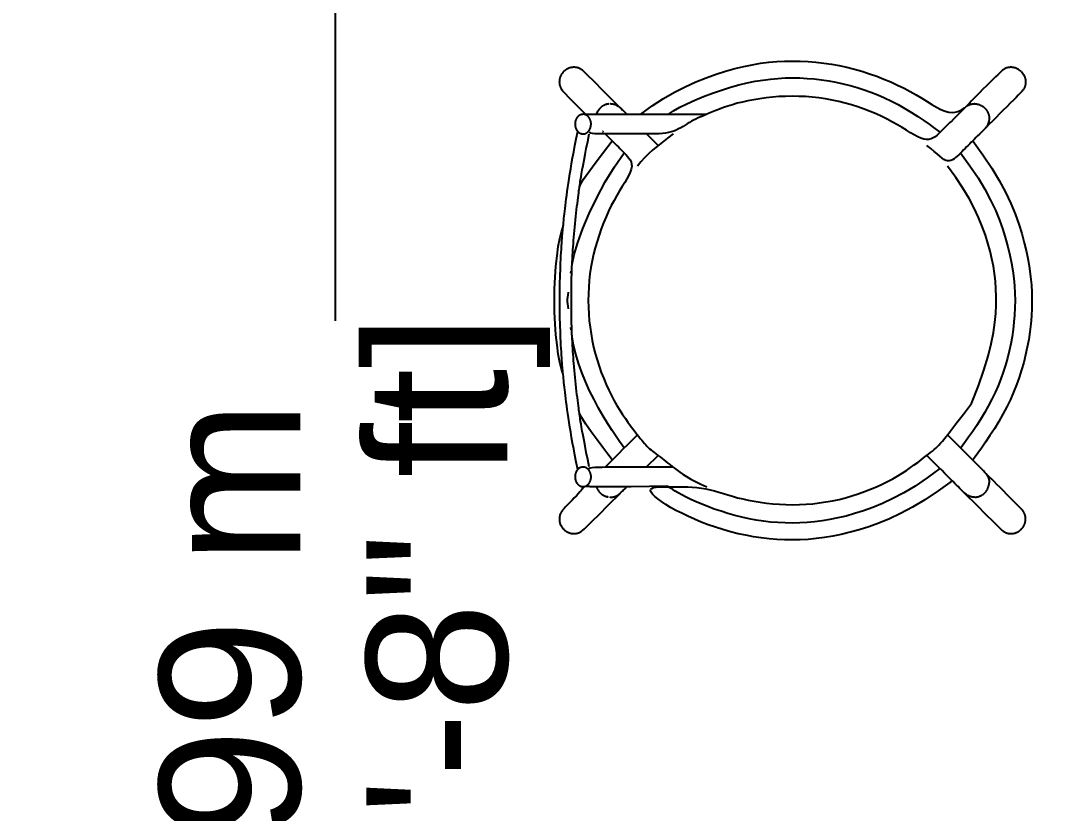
# Model space of a CAD drawing. Header units: metres. Extents: x 244.4 to 340.3, y -4.1 to 64.3.
# Drawn here: x 311.153 to 312.112, y 47.041 to 47.783 of the extents above; entities that cross this region are included whole.
import ezdxf

# ---------------------------------------------------------------- set-up
doc = ezdxf.new("R2010")
doc.units = ezdxf.units.M
doc.layers.get('Defpoints').update_dxf_attribs({"lineweight": 0})
doc.layers.add('Edges', color=7, linetype='Continuous')
doc.styles.add('TEXTS', font='swissl.ttf')
doc.dimstyles.new('Copy of DIMTEXT', dxfattribs={"dimscale": 0.3, "dimtxt": 0.22, "dimasz": 0.18, "dimexe": 0.05, "dimexo": 0.05, "dimgap": 0.05, "dimtad": 0, "dimzin": 1, "dimdsep": 46, "dimtxsty": 'TEXTS', "dimblk": 'ARCHTICK', "dimcen": 0.1, "dimclrd": 256, "dimclre": 6, "dimclrt": 7, "dimadec": 0, "dimazin": 0, "dimtfac": 0.15, "dimtix": 1, "dimtofl": 0, "dimtmove": 1, "dimatfit": 3, "dimldrblk": 'OPEN', "dimfxl": 0, "dimtolj": 1, "dimtzin": 0, "dimarcsym": 0})

# ---------------------------------------------------------------- blocks, each defined once
blk = doc.blocks.new('turjd+')
at = {"layer": 'Edges'}
for p, q in [((574.612, 129.585), (574.626, 128.399)), ((574.626, 128.399), (574.626, 128.305)), ((574.626, 128.305), (574.626, 128.204)), ((574.626, 128.204), (574.626, 128.098)), ((574.626, 128.098), (574.626, 127.989)), ((574.626, 127.989), (574.626, 127.879)), ((574.626, 127.879), (574.626, 127.769)), ((574.626, 127.769), (574.626, 127.662)), ((574.626, 127.662), (574.626, 127.559)), ((574.626, 127.559), (574.626, 127.463)), ((574.626, 127.463), (574.626, 127.375)), ((574.626, 127.375), (574.626, 127.296)), ((574.626, 127.296), (574.626, 127.227)), ((574.032, 126.968), (574.027, 126.961)), ((574.038, 126.976), (574.032, 126.968)), ((574.043, 126.983), (574.038, 126.976)), ((574.049, 126.99), (574.043, 126.983)), ((574.055, 126.997), (574.049, 126.99)), ((574.062, 127.003), (574.055, 126.997)), ((574.068, 127.01), (574.062, 127.003)), ((574.075, 127.016), (574.068, 127.01)), ((574.083, 127.022), (574.075, 127.016)), ((574.09, 127.028), (574.083, 127.022)), ((574.098, 127.034), (574.09, 127.028)), ((574.106, 127.039), (574.098, 127.034)), ((574.114, 127.044), (574.106, 127.039)), ((574.122, 127.05), (574.114, 127.044)), ((574.131, 127.054), (574.122, 127.05)), ((574.14, 127.059), (574.131, 127.054)), ((574.149, 127.063), (574.14, 127.059)), ((574.158, 127.067), (574.149, 127.063)), ((574.167, 127.071), (574.158, 127.067)), ((574.176, 127.075), (574.167, 127.071)), ((574.186, 127.078), (574.176, 127.075)), ((574.195, 127.081), (574.186, 127.078)), ((574.205, 127.084), (574.195, 127.081)), ((574.215, 127.087), (574.205, 127.084)), ((574.225, 127.089), (574.215, 127.087)), ((574.235, 127.091), (574.225, 127.089)), ((574.245, 127.093), (574.235, 127.091)), ((574.256, 127.094), (574.245, 127.093)), ((574.266, 127.096), (574.256, 127.094)), ((574.276, 127.097), (574.266, 127.096)), ((574.287, 127.097), (574.276, 127.097)), ((574.297, 127.098), (574.287, 127.097)), ((574.307, 127.098), (574.297, 127.098)), ((574.318, 127.098), (574.307, 127.098)), ((574.328, 127.097), (574.318, 127.098)), ((574.338, 127.097), (574.328, 127.097)), ((574.349, 127.096), (574.338, 127.097)), ((574.359, 127.094), (574.349, 127.096)), ((574.369, 127.093), (574.359, 127.094)), ((574.379, 127.091), (574.369, 127.093)), ((574.389, 127.089), (574.379, 127.091)), ((574.399, 127.087), (574.389, 127.089)), ((574.409, 127.084), (574.399, 127.087)), ((574.419, 127.081), (574.409, 127.084)), ((574.429, 127.078), (574.419, 127.081)), ((574.438, 127.075), (574.429, 127.078)), ((574.448, 127.071), (574.438, 127.075)), ((574.457, 127.067), (574.448, 127.071)), ((574.466, 127.063), (574.457, 127.067)), ((574.475, 127.058), (574.466, 127.063)), ((574.483, 127.054), (574.475, 127.058)), ((574.492, 127.049), (574.483, 127.054)), ((574.5, 127.044), (574.492, 127.049)), ((574.508, 127.039), (574.5, 127.044)), ((574.516, 127.033), (574.508, 127.039)), ((574.524, 127.027), (574.516, 127.033)), ((574.532, 127.022), (574.524, 127.027)), ((574.539, 127.015), (574.532, 127.022)), ((574.546, 127.009), (574.539, 127.015)), ((574.552, 127.003), (574.546, 127.009)), ((574.559, 126.996), (574.552, 127.003)), ((574.565, 126.99), (574.559, 126.996)), ((574.571, 126.983), (574.565, 126.99)), ((574.576, 126.977), (574.571, 126.983)), ((574.581, 126.971), (574.576, 126.977)), ((574.585, 126.966), (574.581, 126.971)), ((574.589, 126.961), (574.585, 126.966)), ((574.62, 126.966), (574.618, 126.954)), ((574.622, 126.983), (574.62, 126.966)), ((574.623, 127.006), (574.622, 126.983)), ((574.624, 127.036), (574.623, 127.006)), ((574.625, 127.072), (574.624, 127.036)), ((574.626, 127.115), (574.625, 127.072)), ((574.626, 127.227), (574.626, 127.167)), ((574.626, 127.167), (574.626, 127.115)), ((573.991, 126.858), (573.99, 126.847)), ((573.99, 126.847), (573.99, 126.835)), ((573.99, 126.835), (573.991, 126.823)), ((573.992, 126.869), (573.991, 126.858)), ((573.991, 126.823), (573.993, 126.808)), ((573.994, 126.878), (573.992, 126.869)), ((573.993, 126.808), (573.996, 126.792)), ((573.996, 126.888), (573.994, 126.878)), ((573.998, 126.897), (573.996, 126.888)), ((573.996, 126.792), (574, 126.774)), ((574, 126.905), (573.998, 126.897)), ((574.003, 126.914), (574, 126.905)), ((574, 126.774), (574.006, 126.753)), ((574.006, 126.922), (574.003, 126.914)), ((574.01, 126.93), (574.006, 126.922)), ((574.006, 126.753), (574.014, 126.73)), ((574.014, 126.938), (574.01, 126.93)), ((574.018, 126.946), (574.014, 126.938)), ((574.022, 126.953), (574.018, 126.946)), ((574.027, 126.961), (574.022, 126.953)), ((574.592, 126.957), (574.589, 126.961)), ((574.594, 126.954), (574.592, 126.957)), ((574.596, 126.951), (574.594, 126.954)), ((574.598, 126.949), (574.596, 126.951)), ((574.599, 126.948), (574.598, 126.949)), ((574.6, 126.946), (574.599, 126.948)), ((574.601, 126.945), (574.6, 126.946)), ((574.602, 126.944), (574.601, 126.945)), ((574.604, 126.942), (574.602, 126.944)), ((574.606, 126.941), (574.604, 126.942)), ((574.608, 126.939), (574.606, 126.941)), ((574.61, 126.939), (574.608, 126.939)), ((574.613, 126.941), (574.61, 126.939)), ((574.615, 126.945), (574.613, 126.941)), ((574.618, 126.954), (574.615, 126.945))]:
    blk.add_line(p, q, dxfattribs=at)
for points in [[(563.432, 139.451), (563.886, 139.784), (564.313, 140.069), (564.716, 140.311), (565.096, 140.514), (565.457, 140.683), (565.798, 140.824), (566.124, 140.941), (566.434, 141.039), (566.732, 141.122), (567.019, 141.192), (567.297, 141.249), (567.567, 141.294), (567.83, 141.328), (568.089, 141.351), (568.344, 141.364), (568.598, 141.369), (568.852, 141.364), (569.105, 141.352), (569.358, 141.331), (569.61, 141.302), (569.861, 141.265), (570.11, 141.22), (570.358, 141.166), (570.604, 141.105), (570.848, 141.035), (571.09, 140.957), (571.331, 140.87), (571.569, 140.775), (571.807, 140.67), (572.043, 140.556), (572.279, 140.432), (572.514, 140.299), (572.748, 140.156), (572.974, 140.01), (573.186, 139.868), (573.376, 139.735), (573.537, 139.62), (573.662, 139.528), (573.744, 139.466), (573.777, 139.442)], [(561.187, 141.029), (561.161, 140.994), (561.139, 140.963), (561.121, 140.935), (561.107, 140.909), (561.095, 140.886), (561.086, 140.865), (561.078, 140.845), (561.072, 140.826), (561.067, 140.809), (561.063, 140.792), (561.059, 140.775), (561.056, 140.759), (561.054, 140.743), (561.052, 140.728), (561.051, 140.713), (561.051, 140.698), (561.051, 140.683), (561.051, 140.667), (561.052, 140.652), (561.054, 140.638), (561.056, 140.623), (561.058, 140.608), (561.061, 140.593), (561.065, 140.579), (561.069, 140.564), (561.073, 140.55), (561.078, 140.536), (561.083, 140.522), (561.089, 140.508), (561.096, 140.495), (561.102, 140.481), (561.109, 140.468), (561.117, 140.455), (561.128, 140.44), (561.143, 140.421), (561.165, 140.396), (561.195, 140.362), (561.237, 140.318), (561.292, 140.261), (561.362, 140.19), (561.448, 140.102), (561.546, 140.003), (561.653, 139.895), (561.763, 139.785), (561.873, 139.676), (561.976, 139.573), (562.069, 139.481), (562.147, 139.404), (562.207, 139.346), (562.25, 139.304), (562.279, 139.278), (562.296, 139.263), (562.303, 139.258), (562.304, 139.259), (562.301, 139.264), (562.296, 139.27), (562.292, 139.276), (562.288, 139.282), (562.284, 139.289), (562.279, 139.299), (562.272, 139.314), (562.263, 139.335), (562.252, 139.363), (562.237, 139.4)], [(561.187, 141.029), (561.221, 141.055), (561.253, 141.076), (561.281, 141.094), (561.306, 141.109), (561.33, 141.12), (561.351, 141.13), (561.371, 141.137), (561.389, 141.143), (561.407, 141.148), (561.424, 141.153), (561.441, 141.156), (561.457, 141.159), (561.472, 141.162), (561.488, 141.163), (561.503, 141.164), (561.518, 141.165), (561.533, 141.165), (561.548, 141.164), (561.563, 141.163), (561.578, 141.162), (561.593, 141.16), (561.608, 141.157), (561.622, 141.154), (561.637, 141.151), (561.651, 141.147), (561.666, 141.142), (561.68, 141.137), (561.694, 141.132), (561.707, 141.126), (561.721, 141.12), (561.734, 141.113), (561.747, 141.106), (561.761, 141.098), (561.776, 141.088), (561.795, 141.073), (561.82, 141.051), (561.854, 141.02), (561.898, 140.979), (561.954, 140.924), (562.026, 140.854), (562.113, 140.768), (562.214, 140.668), (562.325, 140.558), (562.441, 140.442), (562.56, 140.324), (562.678, 140.206), (562.791, 140.093), (562.895, 139.988), (562.989, 139.895), (563.072, 139.812), (563.145, 139.738), (563.211, 139.672), (563.271, 139.612), (563.327, 139.557), (563.379, 139.505), (563.429, 139.455), (563.479, 139.405), (563.529, 139.355), (563.578, 139.306), (563.628, 139.256), (563.677, 139.206), (563.727, 139.156), (563.778, 139.106), (563.828, 139.055), (563.879, 139.004), (563.929, 138.952), (563.975, 138.9), (564.015, 138.847), (564.048, 138.794), (564.072, 138.741), (564.083, 138.687), (564.082, 138.633), (564.065, 138.578), (564.033, 138.521), (563.987, 138.458), (563.928, 138.386), (563.857, 138.304), (563.775, 138.209), (563.682, 138.098), (563.579, 137.968)], [(574.838, 139.189), (575.229, 139.581), (575.527, 139.88), (575.743, 140.099), (575.892, 140.252), (575.988, 140.351), (576.042, 140.41), (576.068, 140.442), (576.081, 140.46), (576.09, 140.476), (576.098, 140.491), (576.105, 140.506), (576.112, 140.521), (576.118, 140.535), (576.123, 140.55), (576.127, 140.564), (576.131, 140.579), (576.135, 140.593), (576.138, 140.608), (576.14, 140.623), (576.142, 140.638), (576.144, 140.652), (576.145, 140.667), (576.145, 140.683), (576.145, 140.698), (576.145, 140.713), (576.144, 140.728), (576.142, 140.743), (576.14, 140.758), (576.138, 140.773), (576.135, 140.788), (576.132, 140.802), (576.128, 140.817), (576.123, 140.832), (576.119, 140.846), (576.113, 140.86), (576.108, 140.874), (576.101, 140.888), (576.095, 140.902), (576.088, 140.915), (576.08, 140.929), (576.072, 140.942), (576.064, 140.955), (576.055, 140.967), (576.046, 140.979), (576.037, 140.991), (576.027, 141.003), (576.016, 141.014), (576.006, 141.025), (575.995, 141.036), (575.983, 141.046), (575.972, 141.056), (575.96, 141.066), (575.948, 141.075), (575.935, 141.083), (575.922, 141.092), (575.909, 141.1), (575.896, 141.107), (575.882, 141.114), (575.869, 141.121), (575.855, 141.127), (575.841, 141.133), (575.827, 141.138), (575.812, 141.143), (575.798, 141.147), (575.783, 141.151), (575.768, 141.155), (575.753, 141.157), (575.738, 141.16), (575.723, 141.162), (575.708, 141.163), (575.693, 141.164), (575.678, 141.165), (575.663, 141.165), (575.648, 141.164), (575.633, 141.163), (575.618, 141.162), (575.603, 141.16), (575.588, 141.157), (575.574, 141.154), (575.559, 141.151), (575.545, 141.147), (575.53, 141.142), (575.516, 141.137), (575.502, 141.132), (575.489, 141.126), (575.475, 141.12), (575.462, 141.113), (575.449, 141.106), (575.436, 141.098), (575.42, 141.088), (575.401, 141.073), (575.376, 141.051), (575.342, 141.02), (575.298, 140.978), (575.241, 140.924), (575.17, 140.853), (575.082, 140.767), (574.982, 140.668), (574.875, 140.561), (574.764, 140.451), (574.655, 140.341), (574.552, 140.238), (574.459, 140.144), (574.382, 140.066), (574.324, 140.006), (574.283, 139.964), (574.258, 139.935), (574.244, 139.919), (574.241, 139.913), (574.246, 139.913), (574.256, 139.918), (574.268, 139.925), (574.281, 139.933), (574.294, 139.939), (574.307, 139.945), (574.319, 139.951), (574.331, 139.956), (574.341, 139.96), (574.35, 139.964), (574.358, 139.967), (574.364, 139.97), (574.37, 139.972), (574.374, 139.973), (574.379, 139.975), (574.384, 139.976), (574.39, 139.977), (574.397, 139.978), (574.407, 139.979), (574.42, 139.98), (574.434, 139.982), (574.449, 139.984), (574.464, 139.985), (574.477, 139.987), (574.488, 139.988), (574.495, 139.99), (574.498, 139.99)], [(563.822, 139.061), (564.235, 139.364), (564.626, 139.624), (564.996, 139.844), (565.346, 140.031), (565.679, 140.187), (565.996, 140.317), (566.298, 140.426), (566.587, 140.517), (566.864, 140.594), (567.131, 140.659), (567.389, 140.712), (567.639, 140.754), (567.884, 140.785), (568.125, 140.807), (568.362, 140.819), (568.598, 140.823), (568.834, 140.819), (569.069, 140.808), (569.304, 140.788), (569.539, 140.761), (569.772, 140.727), (570.004, 140.685), (570.234, 140.635), (570.463, 140.578), (570.69, 140.513), (570.915, 140.44), (571.138, 140.36), (571.359, 140.271), (571.579, 140.175), (571.798, 140.07), (572.016, 139.956), (572.232, 139.834), (572.446, 139.703), (572.654, 139.57), (572.847, 139.44), (573.02, 139.319), (573.167, 139.214), (573.282, 139.13), (573.357, 139.074), (573.387, 139.051)], [(562.285, 139.285), (562.27, 139.325), (562.258, 139.36), (562.249, 139.39), (562.242, 139.417), (562.237, 139.439), (562.234, 139.458), (562.231, 139.474), (562.23, 139.487), (562.229, 139.497), (562.228, 139.505), (562.227, 139.511), (562.227, 139.516), (562.227, 139.521), (562.227, 139.525), (562.228, 139.531), (562.229, 139.538), (562.23, 139.546), (562.232, 139.556), (562.234, 139.567), (562.236, 139.58), (562.239, 139.593), (562.242, 139.607), (562.245, 139.622), (562.249, 139.636), (562.254, 139.651), (562.258, 139.665), (562.264, 139.679), (562.27, 139.693), (562.276, 139.707), (562.282, 139.721), (562.289, 139.734), (562.297, 139.748), (562.305, 139.761), (562.313, 139.773), (562.322, 139.786), (562.331, 139.798), (562.341, 139.81), (562.351, 139.822), (562.361, 139.833), (562.372, 139.844), (562.382, 139.855), (562.394, 139.865), (562.405, 139.875), (562.417, 139.884), (562.43, 139.894), (562.442, 139.902), (562.455, 139.911), (562.468, 139.919), (562.481, 139.926), (562.495, 139.933), (562.508, 139.94), (562.522, 139.946), (562.536, 139.952), (562.551, 139.957), (562.565, 139.962), (562.579, 139.966), (562.594, 139.97), (562.608, 139.974), (562.622, 139.977), (562.636, 139.98), (562.648, 139.982), (562.66, 139.984), (562.67, 139.986), (562.678, 139.987), (562.685, 139.988), (562.69, 139.988), (562.695, 139.989), (562.7, 139.989), (562.705, 139.988), (562.711, 139.988), (562.719, 139.987), (562.729, 139.986), (562.741, 139.984), (562.757, 139.982), (562.776, 139.979), (562.799, 139.974), (562.825, 139.967), (562.856, 139.958), (562.891, 139.946), (562.931, 139.93)], [(562.815, 139.979), (562.853, 139.964), (562.882, 139.951), (562.906, 139.94), (562.927, 139.929), (562.946, 139.917), (562.968, 139.902), (562.992, 139.884), (563.023, 139.86)], [(571.936, 139.411), (571.365, 139.636), (570.857, 139.815), (570.405, 139.952), (570.002, 140.054), (569.64, 140.125), (569.314, 140.171), (569.015, 140.197), (568.736, 140.209), (568.472, 140.212), (568.218, 140.205), (567.972, 140.188), (567.73, 140.162), (567.49, 140.124), (567.248, 140.076), (567.001, 140.017), (566.747, 139.946), (566.482, 139.862), (566.206, 139.763), (565.916, 139.644), (565.614, 139.502), (565.296, 139.334), (564.964, 139.136), (564.615, 138.904), (564.248, 138.636)], [(574.241, 139.913), (574.208, 139.885), (574.165, 139.846), (574.112, 139.796), (574.052, 139.738), (573.986, 139.673), (573.916, 139.603), (573.842, 139.53), (573.768, 139.455), (573.693, 139.38), (573.616, 139.303), (573.533, 139.221), (573.443, 139.131), (573.342, 139.03), (573.228, 138.915), (573.098, 138.785), (572.949, 138.636)], [(574.971, 139.518), (574.97, 139.521), (574.969, 139.528), (574.967, 139.539), (574.964, 139.554), (574.961, 139.571), (574.957, 139.589), (574.953, 139.608), (574.949, 139.626), (574.944, 139.644), (574.938, 139.661), (574.933, 139.677), (574.927, 139.692), (574.92, 139.707), (574.914, 139.721), (574.907, 139.734), (574.899, 139.748), (574.891, 139.761), (574.883, 139.773), (574.874, 139.786), (574.865, 139.798), (574.855, 139.81), (574.845, 139.822), (574.835, 139.833), (574.825, 139.844), (574.814, 139.855), (574.802, 139.865), (574.791, 139.875), (574.779, 139.884), (574.766, 139.894), (574.754, 139.902), (574.741, 139.911), (574.728, 139.919), (574.715, 139.926), (574.701, 139.933), (574.687, 139.94), (574.673, 139.946), (574.657, 139.952), (574.641, 139.958), (574.624, 139.963), (574.607, 139.968), (574.588, 139.973), (574.569, 139.977), (574.551, 139.981), (574.534, 139.984), (574.52, 139.987), (574.508, 139.989), (574.501, 139.99), (574.498, 139.99)], [(562.308, 139.254), (562.777, 138.79)], [(574.432, 138.783), (574.765, 138.33), (575.05, 137.903), (575.291, 137.5), (575.494, 137.119), (575.664, 136.759), (575.805, 136.417), (575.922, 136.092), (576.02, 135.781), (576.103, 135.483), (576.173, 135.196), (576.23, 134.919), (576.275, 134.649), (576.308, 134.386), (576.332, 134.127), (576.345, 133.871), (576.349, 133.618), (576.345, 133.364), (576.333, 133.111), (576.312, 132.858), (576.283, 132.606), (576.246, 132.355), (576.2, 132.105), (576.147, 131.857), (576.085, 131.611), (576.016, 131.368), (575.939, 131.128), (575.857, 130.893), (575.769, 130.664), (575.678, 130.444), (575.584, 130.234), (575.488, 130.034), (575.391, 129.847), (575.295, 129.674), (575.201, 129.517), (575.11, 129.378), (575.023, 129.259), (574.943, 129.162), (574.87, 129.088), (574.806, 129.04), (574.753, 129.02), (574.711, 129.028), (574.68, 129.063), (574.657, 129.122), (574.642, 129.201), (574.633, 129.297), (574.628, 129.408), (574.626, 129.53), (574.626, 129.661), (574.626, 129.797), (574.627, 129.938), (574.63, 130.082), (574.635, 130.228), (574.644, 130.375), (574.657, 130.523), (574.674, 130.669), (574.698, 130.813), (574.728, 130.955), (574.764, 131.096), (574.804, 131.237), (574.847, 131.38), (574.892, 131.526), (574.937, 131.679), (574.982, 131.838), (575.024, 132.007), (575.064, 132.186), (575.099, 132.374), (575.131, 132.57), (575.158, 132.772), (575.18, 132.981), (575.196, 133.193), (575.206, 133.407), (575.209, 133.624), (575.205, 133.84), (575.194, 134.056), (575.176, 134.272), (575.151, 134.486), (575.119, 134.7), (575.081, 134.913), (575.035, 135.125), (574.982, 135.334), (574.923, 135.542), (574.857, 135.747), (574.786, 135.948), (574.709, 136.145), (574.629, 136.336), (574.545, 136.52), (574.458, 136.696), (574.369, 136.864), (574.279, 137.023), (574.188, 137.172), (574.097, 137.311), (574.009, 137.441), (573.923, 137.561), (573.842, 137.672), (573.765, 137.773), (573.695, 137.864), (573.632, 137.946), (573.575, 138.02), (573.523, 138.086), (573.473, 138.147), (573.426, 138.203), (573.378, 138.256), (573.329, 138.307), (573.278, 138.358), (573.221, 138.41), (573.15, 138.471), (573.058, 138.546), (572.933, 138.645), (572.768, 138.773), (572.553, 138.939), (572.279, 139.149), (571.936, 139.411)], [(574.971, 139.518), (574.97, 139.515), (574.969, 139.507), (574.967, 139.496), (574.966, 139.483), (574.964, 139.468), (574.962, 139.453), (574.961, 139.439), (574.959, 139.427), (574.958, 139.417), (574.957, 139.409), (574.956, 139.403), (574.955, 139.398), (574.954, 139.394), (574.952, 139.389), (574.95, 139.384), (574.948, 139.378), (574.945, 139.37), (574.941, 139.36), (574.936, 139.35), (574.931, 139.338), (574.926, 139.326), (574.919, 139.313), (574.913, 139.3), (574.906, 139.287), (574.898, 139.274), (574.889, 139.261), (574.879, 139.247), (574.866, 139.231), (574.851, 139.212), (574.832, 139.191), (574.81, 139.166), (574.782, 139.137), (574.75, 139.104), (574.712, 139.065), (574.67, 139.023), (574.624, 138.976), (574.574, 138.925), (574.52, 138.871), (574.463, 138.814), (574.402, 138.753), (574.338, 138.69), (574.269, 138.621), (574.193, 138.544), (574.107, 138.458), (574.008, 138.36), (573.895, 138.247), (573.765, 138.117), (573.616, 137.967)], [(562.57, 128.705), (562.301, 129.075), (562.065, 129.439), (561.858, 129.797), (561.678, 130.147), (561.522, 130.489), (561.388, 130.822), (561.274, 131.144), (561.176, 131.454), (561.093, 131.752), (561.023, 132.039), (560.966, 132.316), (560.921, 132.586), (560.888, 132.849), (560.865, 133.108), (560.851, 133.364), (560.847, 133.618), (560.851, 133.871), (560.864, 134.124), (560.884, 134.377), (560.913, 134.629), (560.951, 134.88), (560.996, 135.13), (561.049, 135.378), (561.111, 135.624), (561.181, 135.867), (561.258, 136.108), (561.341, 136.345), (561.431, 136.576), (561.526, 136.801), (561.626, 137.019), (561.73, 137.229), (561.837, 137.43), (561.946, 137.621), (562.055, 137.802), (562.16, 137.973), (562.257, 138.134), (562.344, 138.285), (562.416, 138.425), (562.47, 138.556), (562.503, 138.677), (562.514, 138.788), (562.505, 138.888), (562.483, 138.975), (562.452, 139.049), (562.419, 139.109), (562.388, 139.154), (562.365, 139.182), (562.355, 139.192)], [(562.774, 138.796), (562.779, 138.783), (562.801, 138.756), (562.837, 138.716), (562.884, 138.666), (562.939, 138.61), (563, 138.548), (563.064, 138.484), (563.128, 138.42), (563.189, 138.358), (563.246, 138.297), (563.297, 138.235), (563.339, 138.172), (563.37, 138.105), (563.388, 138.033), (563.392, 137.956), (563.379, 137.87), (563.349, 137.776), (563.301, 137.672), (563.241, 137.559), (563.169, 137.437), (563.089, 137.306), (563.002, 137.165), (562.913, 137.015), (562.822, 136.855), (562.733, 136.687), (562.646, 136.51), (562.562, 136.325), (562.482, 136.134), (562.406, 135.937), (562.335, 135.736), (562.27, 135.531), (562.211, 135.323), (562.159, 135.113), (562.113, 134.901), (562.075, 134.688), (562.043, 134.474), (562.019, 134.259), (562.001, 134.044), (561.991, 133.828), (561.987, 133.611), (561.991, 133.395), (562.001, 133.181), (562.018, 132.969), (562.04, 132.761), (562.067, 132.558), (562.099, 132.363), (562.135, 132.175), (562.174, 131.997), (562.217, 131.83), (562.262, 131.673), (562.308, 131.526), (562.356, 131.388), (562.403, 131.26), (562.45, 131.14), (562.495, 131.028), (562.538, 130.923), (562.579, 130.826), (562.617, 130.735), (562.654, 130.649), (562.689, 130.569), (562.725, 130.492), (562.761, 130.419), (562.798, 130.348), (562.837, 130.279), (562.878, 130.211), (562.92, 130.143), (562.963, 130.074), (563.005, 130.004), (563.045, 129.932), (563.082, 129.857), (563.115, 129.778), (563.142, 129.694), (563.164, 129.606), (563.181, 129.512), (563.193, 129.412), (563.2, 129.306), (563.205, 129.194), (563.208, 129.075), (563.209, 128.949), (563.209, 128.816), (563.209, 128.676), (563.209, 128.53), (563.209, 128.381), (563.209, 128.23), (563.209, 128.08), (563.209, 127.932), (563.209, 127.789), (563.209, 127.653), (563.209, 127.525), (563.208, 127.408), (563.205, 127.304), (563.2, 127.215), (563.192, 127.143), (563.179, 127.091), (563.162, 127.061), (563.139, 127.054)], [(562.57, 129.603), (562.46, 129.765), (562.346, 129.966), (562.228, 130.201), (562.112, 130.461), (561.998, 130.739), (561.889, 131.027), (561.789, 131.319), (561.699, 131.606), (561.621, 131.883), (561.557, 132.15), (561.504, 132.408), (561.462, 132.659), (561.43, 132.904), (561.409, 133.144), (561.397, 133.381), (561.393, 133.618), (561.396, 133.853), (561.408, 134.089), (561.427, 134.324), (561.454, 134.558), (561.489, 134.791), (561.531, 135.023), (561.581, 135.254), (561.638, 135.482), (561.703, 135.709), (561.775, 135.934), (561.856, 136.157), (561.944, 136.379), (562.041, 136.599), (562.146, 136.818), (562.259, 137.035), (562.382, 137.252), (562.512, 137.466), (562.645, 137.673), (562.776, 137.866), (562.896, 138.04), (563.002, 138.187), (563.085, 138.301), (563.142, 138.376), (563.164, 138.406)], [(574.042, 138.393), (574.344, 137.98), (574.604, 137.59), (574.825, 137.22), (575.011, 136.869), (575.168, 136.536), (575.298, 136.22), (575.406, 135.918), (575.497, 135.629), (575.575, 135.352), (575.639, 135.085), (575.692, 134.827), (575.734, 134.576), (575.766, 134.332), (575.787, 134.091), (575.8, 133.854), (575.804, 133.618), (575.8, 133.382), (575.788, 133.146), (575.769, 132.911), (575.742, 132.677), (575.707, 132.444), (575.665, 132.212), (575.615, 131.981), (575.558, 131.753), (575.494, 131.526), (575.423, 131.304), (575.348, 131.088), (575.27, 130.88), (575.191, 130.683), (575.112, 130.498), (575.035, 130.327), (574.96, 130.174), (574.891, 130.039), (574.827, 129.922), (574.769, 129.822), (574.718, 129.74), (574.675, 129.674), (574.64, 129.624), (574.615, 129.589), (574.599, 129.569)], [(563.077, 127.051), (563.051, 127.062), (563.027, 127.071), (563.006, 127.079), (562.988, 127.084), (562.971, 127.088), (562.955, 127.091), (562.941, 127.094), (562.928, 127.095), (562.915, 127.096), (562.903, 127.097), (562.892, 127.098), (562.88, 127.098), (562.87, 127.097), (562.859, 127.097), (562.849, 127.096), (562.838, 127.094), (562.828, 127.093), (562.818, 127.091), (562.808, 127.089), (562.798, 127.087), (562.788, 127.084), (562.778, 127.081), (562.768, 127.078), (562.759, 127.075), (562.75, 127.071), (562.74, 127.067), (562.731, 127.063), (562.722, 127.059), (562.714, 127.054), (562.705, 127.05), (562.697, 127.044), (562.688, 127.039), (562.681, 127.034), (562.673, 127.028), (562.665, 127.022), (562.658, 127.016), (562.651, 127.01), (562.644, 127.003), (562.638, 126.997), (562.632, 126.99), (562.626, 126.983), (562.62, 126.976), (562.615, 126.968), (562.61, 126.961), (562.605, 126.953), (562.601, 126.946), (562.596, 126.938), (562.593, 126.93), (562.589, 126.922), (562.586, 126.914), (562.583, 126.907), (562.58, 126.9), (562.578, 126.894), (562.576, 126.89), (562.575, 126.886), (562.573, 126.885), (562.572, 126.885), (562.571, 126.888), (562.571, 126.893), (562.57, 126.901), (562.57, 126.913), (562.57, 126.928), (562.57, 126.946), (562.57, 126.969), (562.57, 126.997), (562.57, 127.03), (562.57, 127.069), (562.57, 127.114), (562.57, 127.166), (562.57, 127.227), (562.57, 127.296), (562.57, 127.375), (562.57, 127.463), (562.57, 127.559), (562.57, 127.66), (562.57, 127.765), (562.57, 127.87), (562.57, 127.974), (562.57, 128.073), (562.57, 128.167), (562.57, 128.253), (562.57, 128.334), (562.57, 128.411), (562.57, 128.489), (562.57, 128.569), (562.57, 128.655), (562.57, 128.749), (562.57, 128.855), (562.57, 128.975), (562.57, 129.118), (562.57, 129.289), (562.57, 129.497), (562.57, 129.749), (562.57, 130.053), (562.57, 130.417), (562.57, 130.847)], [(563.206, 127.558), (563.212, 127.563), (563.227, 127.578), (563.25, 127.601), (563.279, 127.631), (563.315, 127.666), (563.354, 127.705), (563.397, 127.748), (563.441, 127.793), (563.487, 127.839), (563.534, 127.885), (563.581, 127.932), (563.629, 127.981), (563.678, 128.029), (563.728, 128.079), (563.778, 128.129), (563.828, 128.18), (563.88, 128.23), (563.933, 128.279), (563.988, 128.324), (564.048, 128.362), (564.112, 128.391), (564.183, 128.408), (564.26, 128.412), (564.345, 128.399), (564.44, 128.368), (564.544, 128.321), (564.656, 128.26), (564.779, 128.189), (564.91, 128.108), (565.051, 128.022), (565.201, 127.932), (565.36, 127.842), (565.529, 127.753), (565.706, 127.666), (565.89, 127.582), (566.082, 127.502), (566.278, 127.426), (566.48, 127.355), (566.685, 127.29), (566.893, 127.23), (567.103, 127.178), (567.314, 127.133), (567.527, 127.094), (567.741, 127.063), (567.956, 127.038), (568.172, 127.021), (568.388, 127.01), (568.604, 127.007), (568.82, 127.01), (569.036, 127.021), (569.252, 127.039), (569.467, 127.064), (569.681, 127.096), (569.894, 127.135), (570.105, 127.181), (570.315, 127.234), (570.523, 127.293), (570.728, 127.359), (570.929, 127.43), (571.125, 127.506), (571.316, 127.587), (571.5, 127.671), (571.677, 127.757), (571.845, 127.846), (572.003, 127.937), (572.152, 128.028), (572.292, 128.118), (572.422, 128.207), (572.542, 128.292), (572.653, 128.374), (572.754, 128.45), (572.845, 128.52), (572.927, 128.583), (573, 128.64), (573.065, 128.691), (573.124, 128.738), (573.178, 128.782), (573.227, 128.824), (573.272, 128.866), (573.315, 128.907), (573.356, 128.949), (573.396, 128.993), (573.435, 129.038), (573.473, 129.084), (573.512, 129.132), (573.551, 129.182), (573.59, 129.233), (573.631, 129.285), (573.673, 129.34), (573.716, 129.397), (573.761, 129.456), (573.809, 129.518), (573.859, 129.583), (573.911, 129.652), (573.967, 129.725), (574.027, 129.802), (574.09, 129.885), (574.156, 129.976), (574.226, 130.077), (574.3, 130.192), (574.377, 130.323), (574.457, 130.474), (574.54, 130.647), (574.626, 130.846)], [(563.209, 129.75), (563.345, 129.574), (563.475, 129.407), (563.602, 129.249), (563.727, 129.101), (563.853, 128.962), (563.98, 128.832), (564.111, 128.711), (564.248, 128.599)], [(574.065, 127.006), (574.039, 127.029), (574.02, 127.073), (574.006, 127.138), (573.997, 127.223), (573.991, 127.329), (573.989, 127.454), (573.987, 127.599), (573.987, 127.764), (573.987, 127.948), (573.987, 128.15), (573.987, 128.371), (573.987, 128.611), (573.987, 128.869), (573.987, 129.145), (573.987, 129.439), (573.987, 129.751)], [(563.206, 128.894), (563.208, 128.895), (563.213, 128.901), (563.228, 128.915), (563.255, 128.942), (563.299, 128.987), (563.365, 129.053), (563.457, 129.145), (563.58, 129.268)], [(573.987, 128.896), (573.617, 129.267)], [(573.987, 127.56), (573.896, 127.651), (573.79, 127.757), (573.672, 127.875), (573.543, 128.004), (573.405, 128.142), (573.259, 128.289), (573.106, 128.442), (572.948, 128.599)], [(562.454, 128.119), (562.396, 128.069), (562.302, 127.98), (562.179, 127.861), (562.037, 127.721), (561.885, 127.57), (561.732, 127.418), (561.588, 127.273), (561.461, 127.144), (561.358, 127.04), (561.279, 126.959), (561.219, 126.897), (561.177, 126.852), (561.148, 126.819), (561.129, 126.797), (561.117, 126.78), (561.109, 126.767), (561.102, 126.754), (561.096, 126.74), (561.089, 126.727), (561.083, 126.713), (561.078, 126.699), (561.073, 126.685), (561.069, 126.671), (561.065, 126.656), (561.061, 126.642), (561.058, 126.627), (561.056, 126.612), (561.054, 126.598), (561.052, 126.583), (561.051, 126.568), (561.051, 126.553), (561.051, 126.537), (561.051, 126.522), (561.052, 126.507), (561.054, 126.492), (561.056, 126.477), (561.058, 126.462), (561.061, 126.447), (561.064, 126.433), (561.068, 126.418), (561.073, 126.403), (561.077, 126.389), (561.083, 126.375), (561.088, 126.361), (561.095, 126.347), (561.101, 126.333), (561.108, 126.32), (561.116, 126.306), (561.124, 126.293), (561.132, 126.28), (561.141, 126.268), (561.15, 126.256), (561.16, 126.244), (561.169, 126.232), (561.18, 126.221), (561.19, 126.21), (561.201, 126.199), (561.213, 126.189), (561.224, 126.179), (561.236, 126.17), (561.248, 126.16), (561.261, 126.152), (561.274, 126.143), (561.287, 126.135), (561.3, 126.128), (561.314, 126.121), (561.327, 126.114), (561.341, 126.108), (561.355, 126.102), (561.37, 126.097), (561.384, 126.092), (561.399, 126.088), (561.413, 126.084), (561.428, 126.081), (561.443, 126.078), (561.458, 126.075), (561.473, 126.073), (561.488, 126.072), (561.503, 126.071), (561.518, 126.07), (561.533, 126.07), (561.548, 126.071), (561.563, 126.072), (561.578, 126.073), (561.593, 126.075), (561.608, 126.078), (561.622, 126.081), (561.637, 126.084), (561.651, 126.088), (561.666, 126.093), (561.68, 126.098), (561.695, 126.104), (561.709, 126.11), (561.724, 126.118), (561.74, 126.126), (561.755, 126.135), (561.773, 126.146), (561.799, 126.167), (561.841, 126.204), (561.907, 126.266), (562.005, 126.361), (562.143, 126.496), (562.329, 126.681), (562.57, 126.921)], [(562.225, 127.717), (562.226, 127.72), (562.227, 127.728), (562.229, 127.739), (562.23, 127.752), (562.232, 127.767), (562.234, 127.782), (562.235, 127.796), (562.237, 127.808), (562.238, 127.818), (562.239, 127.826), (562.24, 127.832), (562.241, 127.837), (562.242, 127.842), (562.244, 127.846), (562.246, 127.851), (562.248, 127.857), (562.251, 127.865), (562.255, 127.875), (562.26, 127.886), (562.266, 127.898), (562.272, 127.911), (562.279, 127.925), (562.287, 127.94), (562.296, 127.956), (562.307, 127.972), (562.32, 127.991), (562.339, 128.014), (562.364, 128.043), (562.397, 128.08), (562.442, 128.127), (562.499, 128.186), (562.57, 128.258)], [(567.422, 126.484), (567.11, 126.548), (566.719, 126.665), (566.269, 126.831), (565.78, 127.038), (565.271, 127.282), (564.762, 127.557), (564.273, 127.856), (563.822, 128.174)], [(573.387, 128.184), (573.357, 128.161), (573.279, 128.104), (573.16, 128.018), (573.002, 127.908), (572.811, 127.78), (572.592, 127.639), (572.348, 127.491), (572.086, 127.341), (571.808, 127.193), (571.52, 127.052), (571.224, 126.919), (570.925, 126.798), (570.627, 126.691), (570.333, 126.601), (570.048, 126.531), (569.774, 126.484)], [(574.971, 127.717), (574.97, 127.72), (574.969, 127.728), (574.967, 127.739), (574.966, 127.752), (574.964, 127.767), (574.962, 127.782), (574.961, 127.796), (574.959, 127.808), (574.958, 127.818), (574.957, 127.826), (574.956, 127.832), (574.955, 127.837), (574.954, 127.842), (574.952, 127.846), (574.95, 127.851), (574.948, 127.857), (574.945, 127.865), (574.941, 127.875), (574.936, 127.885), (574.931, 127.897), (574.926, 127.909), (574.919, 127.922), (574.913, 127.935), (574.906, 127.948), (574.898, 127.961), (574.89, 127.974), (574.88, 127.988), (574.868, 128.003), (574.855, 128.019), (574.839, 128.038), (574.819, 128.059), (574.797, 128.083), (574.771, 128.11), (574.742, 128.14), (574.713, 128.17), (574.684, 128.199), (574.656, 128.227), (574.632, 128.251), (574.626, 128.258)], [(575.799, 126.083), (575.838, 126.1), (575.872, 126.117), (575.902, 126.133), (575.927, 126.148), (575.948, 126.163), (575.967, 126.177), (575.983, 126.19), (575.998, 126.204), (576.011, 126.217), (576.023, 126.23), (576.035, 126.242), (576.045, 126.255), (576.055, 126.268), (576.064, 126.28), (576.072, 126.293), (576.08, 126.306), (576.088, 126.32), (576.095, 126.333), (576.101, 126.347), (576.108, 126.361), (576.113, 126.375), (576.119, 126.389), (576.123, 126.403), (576.128, 126.418), (576.132, 126.433), (576.135, 126.447), (576.138, 126.462), (576.14, 126.477), (576.142, 126.492), (576.144, 126.507), (576.145, 126.522), (576.145, 126.537), (576.145, 126.553), (576.145, 126.568), (576.144, 126.583), (576.142, 126.598), (576.14, 126.612), (576.138, 126.627), (576.135, 126.642), (576.131, 126.656), (576.127, 126.671), (576.123, 126.685), (576.118, 126.7), (576.112, 126.714), (576.105, 126.729), (576.098, 126.744), (576.09, 126.759), (576.081, 126.775), (576.068, 126.793), (576.042, 126.825), (575.988, 126.884), (575.892, 126.983), (575.743, 127.136), (575.527, 127.355), (575.229, 127.654), (574.838, 128.046)], [(562.243, 127.596), (562.237, 127.633), (562.234, 127.656), (562.233, 127.666), (562.234, 127.666), (562.236, 127.658), (562.239, 127.644), (562.243, 127.627), (562.248, 127.609), (562.253, 127.591), (562.258, 127.574), (562.263, 127.558), (562.269, 127.543), (562.276, 127.528), (562.282, 127.514), (562.289, 127.501), (562.297, 127.487), (562.305, 127.474), (562.313, 127.461), (562.322, 127.449), (562.332, 127.436), (562.343, 127.423), (562.354, 127.411), (562.366, 127.398), (562.38, 127.385), (562.394, 127.371), (562.41, 127.358), (562.429, 127.344), (562.449, 127.33), (562.474, 127.315), (562.501, 127.3), (562.533, 127.284), (562.57, 127.267)], [(564.933, 126.722), (564.846, 126.759), (564.766, 126.798), (564.675, 126.852), (564.554, 126.934), (564.387, 127.056), (564.156, 127.229), (563.844, 127.468), (563.432, 127.784)], [(573.777, 127.793), (573.718, 127.749), (573.571, 127.637), (573.359, 127.478), (573.111, 127.294), (572.851, 127.105), (572.605, 126.933), (572.401, 126.798), (572.263, 126.722)], [(574.626, 127.268), (574.629, 127.269), (574.635, 127.271), (574.641, 127.274), (574.649, 127.277), (574.659, 127.281), (574.669, 127.286), (574.68, 127.291), (574.692, 127.297), (574.704, 127.303), (574.717, 127.31), (574.73, 127.317), (574.742, 127.325), (574.755, 127.333), (574.767, 127.342), (574.779, 127.351), (574.791, 127.36), (574.802, 127.37), (574.814, 127.38), (574.825, 127.391), (574.835, 127.402), (574.845, 127.413), (574.855, 127.425), (574.865, 127.437), (574.874, 127.449), (574.883, 127.462), (574.891, 127.474), (574.899, 127.487), (574.907, 127.501), (574.914, 127.514), (574.92, 127.528), (574.926, 127.541), (574.932, 127.555), (574.937, 127.569), (574.942, 127.583), (574.946, 127.596), (574.95, 127.609), (574.953, 127.621), (574.956, 127.63), (574.957, 127.636), (574.958, 127.636), (574.958, 127.631), (574.956, 127.618), (574.954, 127.596)], [(563.119, 127.47), (563.123, 127.474)], [(563.132, 127.483), (563.144, 127.495)], [(562.57, 126.864), (562.571, 126.84), (562.574, 126.819), (562.576, 126.801), (562.58, 126.785), (562.584, 126.77), (562.588, 126.758), (562.593, 126.747), (562.598, 126.737), (562.603, 126.727), (562.608, 126.718), (562.614, 126.71), (562.619, 126.702), (562.625, 126.694), (562.631, 126.687), (562.637, 126.68), (562.644, 126.673), (562.65, 126.667), (562.657, 126.661), (562.665, 126.655), (562.672, 126.649), (562.68, 126.643), (562.688, 126.637), (562.696, 126.632), (562.704, 126.627), (562.713, 126.622), (562.721, 126.618), (562.73, 126.613), (562.739, 126.609), (562.749, 126.605), (562.758, 126.601), (562.767, 126.598), (562.777, 126.595), (562.787, 126.592), (562.797, 126.589), (562.807, 126.587), (562.817, 126.585), (562.827, 126.583), (562.837, 126.582), (562.847, 126.58), (562.858, 126.579), (562.868, 126.579), (562.878, 126.578), (562.889, 126.578), (562.899, 126.578), (562.91, 126.579), (562.92, 126.579), (562.93, 126.58), (562.941, 126.582), (562.951, 126.583), (562.961, 126.585), (562.971, 126.587), (562.981, 126.589), (562.991, 126.592), (563.001, 126.595), (563.01, 126.598), (563.02, 126.601), (563.029, 126.605), (563.038, 126.609), (563.047, 126.613), (563.056, 126.617), (563.064, 126.621), (563.072, 126.625), (563.08, 126.63), (563.087, 126.634), (563.094, 126.638), (563.1, 126.643), (563.105, 126.647), (563.111, 126.651), (563.115, 126.655), (563.12, 126.658), (563.124, 126.662), (563.128, 126.665), (563.131, 126.668), (563.134, 126.671), (563.137, 126.674), (563.14, 126.677), (563.143, 126.68), (563.147, 126.683), (563.15, 126.687), (563.153, 126.692), (563.157, 126.697), (563.161, 126.703), (563.166, 126.709), (563.17, 126.716), (563.174, 126.723), (563.178, 126.73), (563.182, 126.738), (563.186, 126.746), (563.19, 126.754), (563.193, 126.762), (563.196, 126.77), (563.198, 126.778), (563.201, 126.786), (563.203, 126.793), (563.204, 126.8), (563.206, 126.807), (563.207, 126.814), (563.207, 126.82), (563.208, 126.825), (563.208, 126.831), (563.209, 126.836), (563.209, 126.841), (563.208, 126.845), (563.208, 126.85), (563.208, 126.854), (563.208, 126.858), (563.208, 126.862), (563.207, 126.866), (563.206, 126.871), (563.205, 126.876), (563.204, 126.881), (563.203, 126.886), (563.201, 126.893), (563.199, 126.899), (563.196, 126.907), (563.193, 126.914), (563.189, 126.923), (563.185, 126.931), (563.18, 126.94), (563.175, 126.95), (563.169, 126.959), (563.162, 126.97), (563.153, 126.981), (563.143, 126.993), (563.131, 127.005), (563.116, 127.019), (563.098, 127.035), (563.077, 127.051)], [(573.987, 127.039), (573.745, 126.989), (573.522, 126.944), (573.319, 126.904), (573.135, 126.87), (572.971, 126.84), (572.826, 126.814), (572.701, 126.793), (572.596, 126.775), (572.511, 126.761), (572.441, 126.749), (572.384, 126.74), (572.335, 126.733), (572.291, 126.726), (572.247, 126.72), (572.201, 126.714), (572.147, 126.707), (572.083, 126.698), (572.009, 126.689), (571.926, 126.678), (571.836, 126.666), (571.74, 126.654), (571.638, 126.642), (571.532, 126.629), (571.423, 126.617), (571.312, 126.605), (571.2, 126.593), (571.086, 126.582), (570.973, 126.571), (570.861, 126.56), (570.75, 126.551), (570.642, 126.541), (570.536, 126.533), (570.433, 126.525), (570.335, 126.518), (570.241, 126.512), (570.152, 126.506), (570.068, 126.501), (569.991, 126.496), (569.921, 126.492), (569.858, 126.489), (569.802, 126.486), (569.751, 126.483), (569.704, 126.48), (569.657, 126.478), (569.609, 126.476), (569.556, 126.474), (569.497, 126.472), (569.428, 126.471), (569.349, 126.469), (569.261, 126.467), (569.163, 126.465), (569.059, 126.463), (568.948, 126.462), (568.834, 126.461), (568.717, 126.46), (568.598, 126.46), (568.479, 126.46), (568.362, 126.461), (568.248, 126.462), (568.137, 126.463), (568.033, 126.465), (567.936, 126.467), (567.847, 126.469), (567.768, 126.471), (567.699, 126.472), (567.64, 126.474), (567.587, 126.476), (567.539, 126.478), (567.492, 126.48), (567.445, 126.483), (567.394, 126.486), (567.338, 126.489), (567.275, 126.492), (567.205, 126.496), (567.128, 126.501), (567.044, 126.506), (566.956, 126.512), (566.862, 126.518), (566.763, 126.525), (566.66, 126.533), (566.554, 126.541), (566.446, 126.551), (566.335, 126.56), (566.223, 126.571), (566.11, 126.582), (565.997, 126.593), (565.884, 126.605), (565.773, 126.617), (565.664, 126.629), (565.558, 126.642), (565.456, 126.654), (565.36, 126.666), (565.27, 126.678), (565.187, 126.689), (565.113, 126.698), (565.049, 126.707), (564.995, 126.714), (564.949, 126.72), (564.905, 126.726), (564.861, 126.733), (564.812, 126.74), (564.755, 126.749), (564.685, 126.761), (564.6, 126.775), (564.495, 126.793), (564.37, 126.814), (564.226, 126.84), (564.061, 126.87), (563.877, 126.904), (563.674, 126.944), (563.451, 126.989), (563.209, 127.039)], [(574.064, 126.667), (573.83, 126.619), (573.61, 126.575), (573.405, 126.536), (573.212, 126.5), (573.03, 126.468), (572.859, 126.439), (572.698, 126.413), (572.545, 126.388), (572.399, 126.366), (572.261, 126.346), (572.13, 126.327), (572.006, 126.31), (571.889, 126.294), (571.779, 126.28), (571.676, 126.267), (571.58, 126.255), (571.491, 126.245), (571.408, 126.235), (571.33, 126.227), (571.257, 126.219), (571.188, 126.212), (571.122, 126.206), (571.059, 126.2), (570.998, 126.194), (570.938, 126.189), (570.878, 126.183), (570.817, 126.177), (570.754, 126.172), (570.687, 126.166), (570.615, 126.161), (570.538, 126.155), (570.453, 126.149), (570.361, 126.143), (570.261, 126.137), (570.155, 126.13), (570.044, 126.124), (569.929, 126.118), (569.811, 126.113), (569.691, 126.107), (569.57, 126.103), (569.449, 126.098), (569.327, 126.095), (569.206, 126.091), (569.084, 126.089), (568.963, 126.087), (568.841, 126.085), (568.72, 126.085), (568.598, 126.084), (568.477, 126.085), (568.355, 126.085), (568.233, 126.087), (568.112, 126.089), (567.99, 126.091), (567.869, 126.095), (567.748, 126.098), (567.626, 126.103), (567.505, 126.107), (567.385, 126.113), (567.267, 126.118), (567.152, 126.124), (567.041, 126.13), (566.935, 126.137), (566.835, 126.143), (566.743, 126.149), (566.659, 126.155), (566.581, 126.161), (566.509, 126.166), (566.442, 126.172), (566.379, 126.177), (566.318, 126.183), (566.258, 126.189), (566.198, 126.194), (566.137, 126.2), (566.074, 126.206), (566.008, 126.212), (565.939, 126.219), (565.866, 126.227), (565.789, 126.235), (565.705, 126.245), (565.616, 126.255), (565.52, 126.267), (565.417, 126.28), (565.307, 126.294), (565.19, 126.31), (565.066, 126.327), (564.935, 126.346), (564.797, 126.366), (564.651, 126.388), (564.498, 126.413), (564.337, 126.439), (564.166, 126.468), (563.984, 126.5), (563.791, 126.536), (563.585, 126.575), (563.365, 126.619), (563.131, 126.668)], [(574.014, 126.73), (574.029, 126.711), (574.04, 126.696), (574.049, 126.685), (574.055, 126.677), (574.06, 126.671), (574.064, 126.667), (574.068, 126.664), (574.072, 126.661), (574.076, 126.658), (574.081, 126.654), (574.087, 126.65), (574.093, 126.645), (574.1, 126.641), (574.107, 126.636), (574.114, 126.631), (574.122, 126.626), (574.131, 126.622), (574.139, 126.617), (574.148, 126.613), (574.157, 126.609), (574.166, 126.605), (574.175, 126.601), (574.185, 126.598), (574.194, 126.595), (574.204, 126.592), (574.214, 126.589), (574.224, 126.587), (574.234, 126.585), (574.244, 126.583), (574.254, 126.582), (574.265, 126.58), (574.275, 126.579), (574.285, 126.579), (574.296, 126.578), (574.306, 126.578), (574.317, 126.578), (574.327, 126.579), (574.337, 126.579), (574.348, 126.58), (574.358, 126.582), (574.368, 126.583), (574.378, 126.585), (574.388, 126.587), (574.398, 126.589), (574.408, 126.592), (574.418, 126.595), (574.428, 126.598), (574.437, 126.601), (574.447, 126.605), (574.456, 126.609), (574.465, 126.613), (574.474, 126.617), (574.483, 126.622), (574.491, 126.626), (574.499, 126.632), (574.508, 126.637), (574.516, 126.642), (574.523, 126.648), (574.531, 126.654), (574.538, 126.66), (574.545, 126.666), (574.552, 126.673), (574.558, 126.679), (574.564, 126.686), (574.57, 126.693), (574.576, 126.7), (574.581, 126.708), (574.586, 126.715), (574.591, 126.723), (574.596, 126.73), (574.6, 126.738), (574.604, 126.746), (574.607, 126.754), (574.61, 126.762), (574.613, 126.771), (574.616, 126.779), (574.618, 126.789), (574.62, 126.798), (574.622, 126.808), (574.623, 126.819), (574.624, 126.83), (574.627, 126.84), (574.632, 126.847), (574.641, 126.85), (574.655, 126.847), (574.677, 126.835), (574.707, 126.815), (574.747, 126.782), (574.797, 126.738), (574.857, 126.683), (574.922, 126.621), (574.99, 126.555), (575.06, 126.488), (575.127, 126.422), (575.19, 126.36), (575.246, 126.305), (575.292, 126.261), (575.33, 126.225), (575.361, 126.196), (575.386, 126.175), (575.405, 126.158), (575.422, 126.146), (575.436, 126.137), (575.449, 126.129), (575.462, 126.122), (575.475, 126.115), (575.489, 126.109), (575.504, 126.103), (575.519, 126.097), (575.535, 126.092), (575.551, 126.088), (575.569, 126.083), (575.588, 126.079), (575.609, 126.076), (575.631, 126.074), (575.657, 126.072), (575.686, 126.072), (575.719, 126.074), (575.756, 126.077), (575.799, 126.083)], [(574.626, 126.812), (574.625, 126.835), (574.624, 126.852), (574.623, 126.867), (574.621, 126.88), (574.618, 126.893), (574.613, 126.907), (574.607, 126.924), (574.599, 126.946)], [(567.719, 126.445), (567.646, 126.455)], [(568.869, 126.365), (568.779, 126.353), (568.708, 126.345), (568.65, 126.34), (568.598, 126.338), (568.546, 126.34), (568.488, 126.345), (568.417, 126.353), (568.327, 126.365)], [(569.55, 126.455), (569.477, 126.445)], [(570.986, 126.193), (570.822, 126.138), (570.604, 126.086), (570.34, 126.038), (570.038, 125.996), (569.705, 125.961), (569.349, 125.934), (568.977, 125.917), (568.598, 125.911), (568.219, 125.917), (567.847, 125.934), (567.491, 125.961), (567.158, 125.996), (566.856, 126.038), (566.592, 126.086), (566.374, 126.138), (566.21, 126.193)]]:
    blk.add_lwpolyline(points, dxfattribs=at)
blk = doc.blocks.new('_ArchTick')
at = {"color": 0, "linetype": 'ByBlock', "const_width": 0.15}
blk.add_lwpolyline([(-0.5, -0.5), (0.5, 0.5)], dxfattribs=at)
blk = doc.blocks.new('*D126')
at = {"layer": 'Defpoints', "color": 0, "transparency": 16777216}
for p in [(312.83095, 50.1423), (311.44764, 44.14953), (312.83095, 44.14953)]:
    blk.add_point(p, dxfattribs=at)
at = {"layer": 'Edges', "color": 6, "lineweight": -2, "transparency": 16777216}
for p, q in [((311.98764, 50.1423), (311.41764, 50.1423)), ((311.98764, 44.14953), (311.41764, 44.14953))]:
    blk.add_line(p, q, dxfattribs=at)
at = {"layer": 'Edges', "lineweight": -2, "transparency": 16777216}
for p, q in [((311.44764, 50.1423), (311.44764, 47.50215)), ((311.44764, 44.14953), (311.44764, 46.78968))]:
    blk.add_line(p, q, dxfattribs=at)
at = {"layer": 'Edges', "lineweight": -2, "transparency": 16777216, "xscale": 0.108, "yscale": 0.108, "zscale": 0.108}
for p, rotation in [((311.44764, 50.1423), 90), ((311.44764, 44.14953), 270)]:
    blk.add_blockref('_ArchTick', p, dxfattribs=dict(at, rotation=rotation))
at = {"layer": 'Edges', "color": 7, "transparency": 16777216, "char_height": 0.132, "attachment_point": 5, "rotation": 90, "style": 'TEXTS', "bg_fill": 3, "box_fill_scale": 1.1, "bg_fill_color": 256, "bg_fill_true_color": 13158600, "bg_fill_transparency": 0}
for s, insert in [('\\A1;[19\'-8" ft]', (311.56259, 47.14591)), ('\\A1;5.99 m', (311.3498, 47.14591))]:
    blk.add_mtext(s, dxfattribs=dict(at, insert=insert))
blk = doc.blocks.new('_Open')
at = {"color": 0, "linetype": 'ByBlock', "lineweight": -2}
for p, q in [((-1, 0.1667), (0, 0)), ((-1, -0.1667), (0, 0)), ((0, 0), (-1, 0))]:
    blk.add_line(p, q, dxfattribs=at)

msp = doc.modelspace()

# ---------------------------------------------------------------- block references
at = {"xscale": 0.02891786500191834, "yscale": 0.02891786500191834, "zscale": 0.02891786500191834, "rotation": 270}
msp.add_blockref('turjd+', (308.0117, 63.9639), dxfattribs=at)

# ---------------------------------------------------------------- next in the draw order: dimensions: what is measured, and where the dimension line sits
at = {"layer": 'Edges'}
dim = msp.add_linear_dim(base=(311.44764, 44.14953), p1=(312.83095, 50.1423), p2=(312.83095, 44.14953), angle=90, dimstyle='Copy of DIMTEXT', override={"dimscale": 0.6, "dimpost": ' m\\X', "dimfxl": 0.9, "dimfxlon": 1, "dimtfill": 1}, dxfattribs=at)
dim.commit()
dim.dimension.update_dxf_attribs({"geometry": '*D126', "text_midpoint": (311.44764, 47.14591)})

doc.saveas('drawing.dxf')
